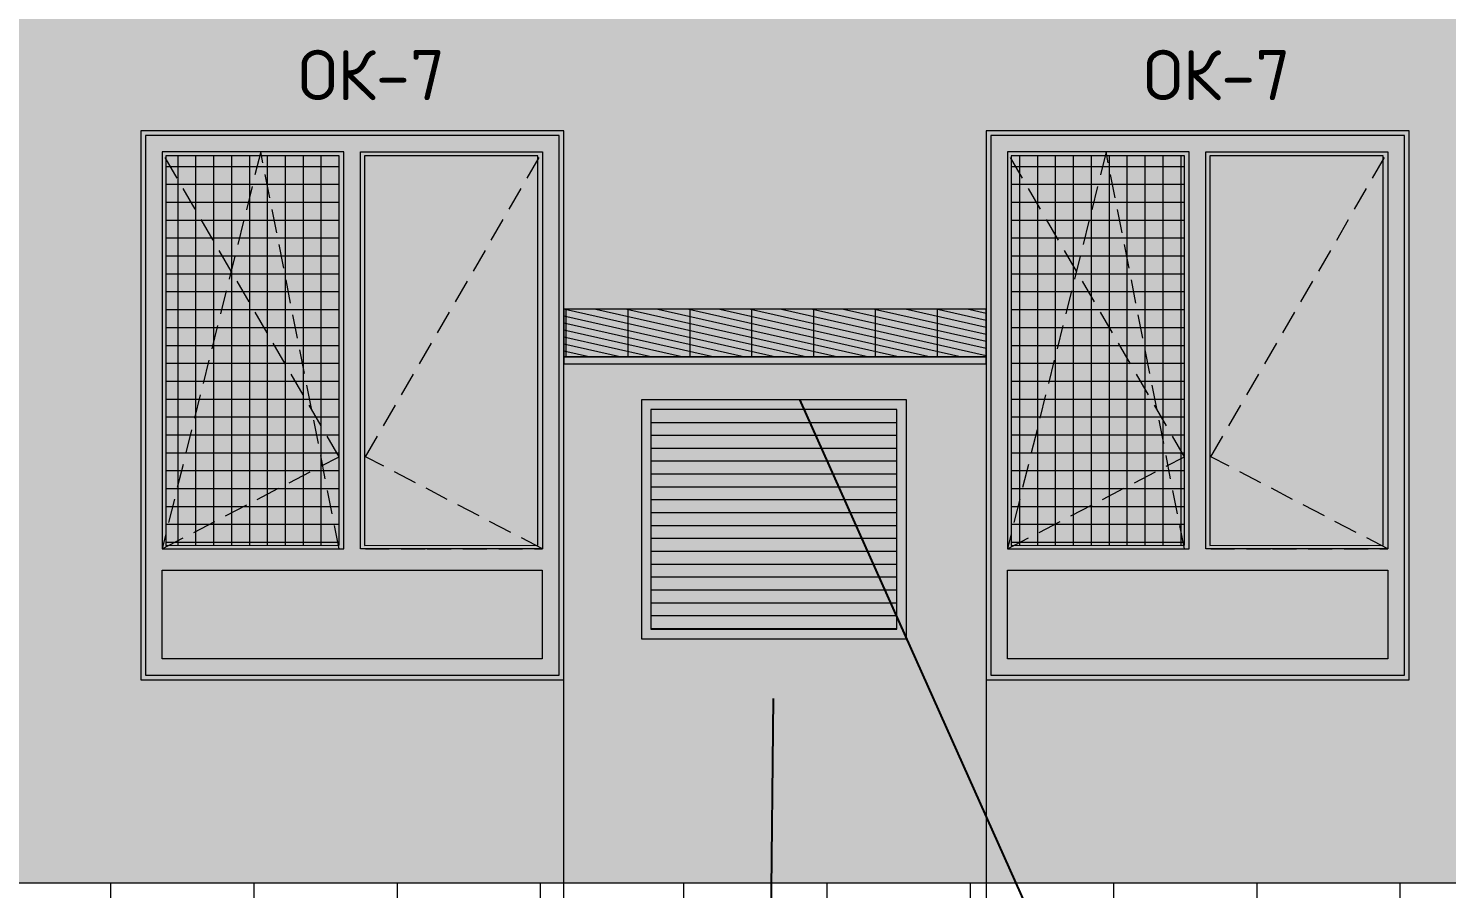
# Model space of a CAD drawing. Header units: millimetres. Extents: x -136099598 to 9192475, y 0 to 779331.
# Drawn here: x 280502 to 286441, y 288529 to 292134 of the extents above; entities that cross this region are included whole.
import ezdxf
from ezdxf import colors
from ezdxf.entities.mleader import LeaderData, LeaderLine
from ezdxf.math import Vec2, Vec3

# ---------------------------------------------------------------- set-up
doc = ezdxf.new("R2010")
doc.units = ezdxf.units.MM
doc.header["$MEASUREMENT"] = 0
doc.linetypes.add('01_base$0$DASHED2', pattern=[0.375, 0.25, -0.125])
doc.linetypes.add('ADSK_Штриховая_ш2 п1', pattern=[3, 2, -1])
doc.layers.get('0').update_dxf_attribs({"color": 250, "lineweight": 9})
for name, color, linetype, lineweight, true_color in [('!_Окно_00_Штрих_Стекло', 7, 'Continuous', 0, 0x737373), ('RAL 7016', 7, 'Continuous', 0, 0x383e42), ('RAL 90 10', 7, 'Continuous', 0, 0xf1ece1)]:
    doc.layers.add(name, color=color, linetype=linetype, lineweight=lineweight, true_color=true_color)
for name, color, linetype, lineweight in [('!_Цоколь', 7, 'Continuous', 0), ('АР-Выноски', 5, 'Continuous', 5), ('пунктир', 251, 'Continuous', 13), ('фасады', 7, 'Continuous', 9)]:
    doc.layers.add(name, color=color, linetype=linetype, lineweight=lineweight)
for name, color, linetype in [('PDF _0', 7, 'Continuous'), ('PDF _PDF _0', 7, 'Continuous'), ('PDF _Текст', 7, 'Continuous')]:
    doc.layers.add(name, color=color, linetype=linetype)
doc.styles.add('ICOCPEUR', font='isocpeur.ttf')
doc.styles.add('ISOCPEUR', font='isocpeur.ttf', dxfattribs={"width": 0.7})
doc.styles.add('PDF ISOCPEUR', font='isocpeur.ttf')

# ---------------------------------------------------------------- blocks, each defined once
blk = doc.blocks.new('A$C66574624')
at = {"layer": '!_Окно_00_Штрих_Стекло'}
h = blk.add_hatch(color=256, dxfattribs=at)
h.dxf.hatch_style = 1
h.set_gradient(color1=(70, 92, 124), color2=(219, 225, 235), name='CURVED')
h.paths.add_polyline_path([(423.9991061277688, 1625.850890190282), (1149.785007728264, 1626.104241352121), (1149.785007728264, -5.333858820900787), (423.9994598777557, -6.347262974188197)])
h.paths.add_polyline_path([(1981.595427727327, 1626.104241352121), (1255.80900091186, 1626.104240618763), (1255.809526126832, -6.347263468138408), (1981.595427727327, -5.333858820900787)])
h.paths.add_polyline_path([(408.9991061277688, -110.2530258478946), (2000.723193118378, -110.2530258478946), (2000.294365051319, -481.7115469543496), (408.9999766440596, -481.7120631146245)])
at = {"layer": 'PDF _PDF _0', "lineweight": 0, "true_color": 0x636466}
h = blk.add_hatch(dxfattribs=at)
h.set_pattern_fill('ANSI37', color=251, scale=600, angle=135)
h.set_pattern_definition([(180, (403.9991061277688, -569.7013618479832), (-7.105427357601002e-15, -75), []), (270, (403.9991061277688, -569.7013618479832), (75, -1.4210854715202e-14), [])])
h.paths.add_polyline_path([(1149.785007728264, -5.333858820900787), (1149.785007728264, 1627.117645999359), (423.9991061277688, 1626.104241352121), (423.9991061277688, -6.347263468138408)])
at = {"layer": 'RAL 7016'}
h = blk.add_hatch(color=256, dxfattribs=at)
h.dxf.hatch_style = 1
h.paths.add_polyline_path([(2090.509613327682, 1731.104241352121), (318.9991061277688, 1731.104241352121), (318.9991061277688, -569.7013618479832), (2090.509613327682, -569.7013618479832)])
h.paths.add_polyline_path([(1255.809526126832, 1626.104241352121), (1981.595427727327, 1626.104241352121), (1981.595427727327, -5.333858820900787), (1255.809526126832, -6.347263468138408)], flags=16)
h.paths.add_polyline_path([(1149.785007728264, 1626.104241352121), (1149.785007728264, -5.333858820900787), (423.9991061277688, -6.347263468138408), (423.9830332174315, 1626.177014336572)], flags=16)
h.paths.add_polyline_path([(2000.511354360293, -110.2530258478946), (2000.528065234452, -481.7121374722337), (408.9999766440596, -481.7120631146245), (408.9774475246668, -110.2530258478946)], flags=16)
at = {"layer": 'PDF _0', "linetype": 'ADSK_Штриховая_ш2 п1', "lineweight": 0, "ltscale": 50}
for points in [[(1149.785007728264, -21.27754697360797), (821.3491497281939, 1643.061334152066), (407.9132953924127, -21.27754697360797), (1149.785007728264, 365.2986381520168), (407.913291728124, 1643.061334152066)], [(1259.723711727187, -21.27754697360797), (1518.159569727257, -21.27754697360797), (2001.595424063038, -21.27754697360797), (1259.723711727187, 365.2986381520168), (2001.595427727327, 1643.061334152066)]]:
    blk.add_lwpolyline(points, dxfattribs=at)
at = {"layer": 'PDF _PDF _0', "lineweight": 0}
for points in [[(318.9991061277688, -569.7013618479832), (2090.509613327682, -569.7013618479832), (2090.509613327682, 1731.104241352121), (318.9991061277688, 1731.104241352121)], [(338.9991061277688, -549.7013618479832), (2070.509613327682, -549.7013618479832), (2070.509613327682, 1711.104241352121), (338.9991061277688, 1711.104241352121)], [(407.913291728124, -21.27754697360797), (1169.785007728264, -21.27754697360797), (1169.785007728264, 1643.061334152066), (407.913291728124, 1643.061334152066)], [(423.9991061277688, -6.347263468138408), (1149.785007728264, -5.333858820900787), (1149.785007728264, 1626.104241352121), (423.9991061277688, 1626.104241352121)], [(2001.595427727327, -21.27754697360797), (1239.723711727187, -21.27754697360797), (1239.723711727187, 1643.061334152066), (2001.595427727327, 1643.061334152066)], [(1255.809526126832, -6.347263468138408), (1981.595427727327, -5.333858820900787), (1981.595427727327, 1626.104241352121), (1255.809526126832, 1626.104241352121)], [(2000.508742811391, -481.712088647997), (408.9999766440596, -481.7120631146245), (408.9991061277688, -110.2530258478946), (2000.511354360293, -110.2530258478946)]]:
    blk.add_lwpolyline(points, close=True, dxfattribs=at)
at = {"layer": 'PDF _Текст', "lineweight": 0, "insert": (977.9991061277688, 1859.298638152017), "char_height": 209.9930287715913, "attachment_point": 7, "style": 'PDF ISOCPEUR'}
blk.add_mtext('ОК-7', dxfattribs=at)

msp = doc.modelspace()

# ---------------------------------------------------------------- hatches: boundary and pattern name
at = {"layer": '!_Цоколь', "lineweight": 0, "ltscale": 5, "true_color": 0x636466}
h = msp.add_hatch(dxfattribs=at)
h.set_pattern_fill('ANSI37', color=251, scale=4800, angle=44.99999999999999)
h.set_pattern_definition([(90, (541247.052279662, -119.9999999999943), (-600, 1.13686837721616e-13), []), (180, (541247.052279662, -119.9999999999943), (-1.70530256582424e-13, -600), [])])
h.paths.add_polyline_path([(304725.6187012043, 288553.5518880134), (284512.6873978795, 288553.2776091713), (284512.9977465268, 288553.5792614858), (274562.9993533907, 288553.5678245124), (274563.6637683309, 287272.1535281669), (289528.0804042031, 287237.3031456251), (304728.8656217781, 287359.2725712794)])
at = {"ltscale": 100}
h = msp.add_hatch(dxfattribs=at)
h.set_pattern_fill('ANSI31', color=256, scale=17, angle=135)
h.set_pattern_definition([(180, (-2472361.06319731, 5669523.162089229), (-3.552713678800501e-15, -53.97499999999999), [])])
h.paths.add_polyline_path([(284138.939180352, 290536.5805472127), (283109.1802385503, 290536.43236471), (283109.1802385503, 289614.3172082287), (284138.9391803521, 289616.2393273874)])
at = {"layer": 'RAL 7016', "ltscale": 100, "true_color": 0x000000, "transparency": 33554687}
h = msp.add_hatch(dxfattribs=at)
h.set_pattern_fill('ANSI32', color=18, scale=400, angle=45)
h.set_pattern_definition([(90, (8364257786.443039, 936337970.6674627), (-150, 0), []), (90, (8364257836.443039, 936338020.6674626), (-150, 0), [])])
h.paths.add_polyline_path([(284513.0004337084, 290957.8796676475), (282744.5100734908, 290956.6831756901), (282744.5105071996, 290757.1894756979), (284513.0008674172, 290757.1894756979)])
at = {"layer": 'RAL 90 10', "ltscale": 100, "transparency": 33554687}
h = msp.add_hatch(color=256, dxfattribs=at)
h.dxf.hatch_style = 1
h.paths.add_polyline_path([(309798.0111172738, 308453.5735429992), (274563.0000008238, 308453.5735429992), (274563.0000008238, 288553.5735429992), (284512.997747926, 288553.5735429992), (284555.819754045, 288553.5735429992), (308948.2350264658, 288553.5518880134), (308948.5453235114, 293010.0110808131), (309798.1819707839, 293011.8767920709)])
h = msp.add_hatch(color=256, dxfattribs=at)
h.dxf.hatch_style = 1
h.paths.add_polyline_path([(283069.1802385503, 290576.5064559614), (284179.0626618209, 290576.5064559614), (284178.8156988832, 289575.278267808), (283068.6821453279, 289575.2782678081)])
h.paths.add_polyline_path([(283109.1576199522, 290536.5064559613), (283109.187778083, 289615.278267808), (284138.9316408193, 289615.2782678081), (284138.9617989501, 290536.5064559614)], flags=16)
h = msp.add_hatch(color=256, dxfattribs=at)
h.dxf.hatch_style = 1
h.paths.add_polyline_path([(283109.4049077534, 289615.6898041688), (284138.7145111489, 289614.8667314473), (284138.9214026259, 290536.5064559614), (283109.1980162765, 290536.5064559613)])

# ---------------------------------------------------------------- linework, layer by layer
at = {"ltscale": 150}
msp.add_line((274316.5209806614, 288553.5735429992, 0.0382768866374541), (306072.793963271, 288553.5735429992), dxfattribs=at)
at = {"layer": 'пунктир', "linetype": '01_base$0$DASHED2', "ltscale": 500}
msp.add_line((258072.9999999999, 288553.5518880134), (308948.2350264658, 288553.5518880134, 0.2528312728831253), dxfattribs=at)
at = {"layer": 'фасады', "ltscale": 150}
for points in [[(282744.5105072041, 290727.8481544463), (284513.0000000042, 290727.8481544463), (284512.9999999997, 290957.2814216688), (282744.5105071996, 290957.2814216688)], [(283069.1802385503, 289575.2782678081), (284178.939180352, 289575.2782678081), (284178.939180352, 290576.5064559614), (283069.1802385503, 290576.5064559614)], [(283109.1802385503, 289615.2782678081), (284138.939180352, 289615.2782678081), (284138.939180352, 290536.5064559614), (283109.1802385503, 290536.5064559614)]]:
    msp.add_lwpolyline(points, close=True, dxfattribs=at)
at = {"layer": 'фасады', "ltscale": 150, "elevation": 0.06038508264010303}
for points in [[(284512.9977474498, 287807.4383382105), (282744.5082546497, 287807.4383382105), (282744.5105071997, 290727.8481544463), (284512.9999999998, 290727.8481544463)], [(282744.5105071996, 290727.8481544463), (284513.0000000088, 290727.8481544463), (284513.0000000088, 290757.1894756979), (282744.5105071996, 290757.1894756979)], [(282744.5105071997, 290757.1770515994), (284512.9999999997, 290757.1770515994), (284512.9999999997, 290757.1770515994), (282744.5105071997, 290757.1770515994)]]:
    msp.add_lwpolyline(points, close=True, dxfattribs=at)

# ---------------------------------------------------------------- block references
at = {"color": 18, "ltscale": 150, "true_color": 0x000000}
for p in [(280654.0008938719, 289973.2532498613), (284194.0008938719, 289973.2532498613)]:
    msp.add_blockref('A$C66574624', p, dxfattribs=at)

# ---------------------------------------------------------------- leaders
at = {"layer": 'АР-Выноски'}
ml = msp.add_multileader_mtext('Standard', dxfattribs=at)
ml.set_content('Устройство покрытия из профнастила окрашенного в цвет цоколя асфальт матовый), на металлическом каркасе. Примыкание к фасаду предусмотреть через отлив из оцинкованной стали с окраской по RAL 7016.', color=256, style='ICOCPEUR')
ml.set_leader_properties()
ml.build(insert=Vec2(0, 0))
ml.multileader.update_dxf_attribs({"text_left_attachment_type": 6, "text_right_attachment_type": 6, "dogleg_length": 100, "arrow_head_size": 250})
ctx = ml.context
ctx.base_point, ctx.char_height, ctx.arrow_head_size, ctx.landing_gap_size, ctx.plane_origin = Vec3(287350.6317911595, 282711.3947767615), 250, 250, 25, Vec3(287885.2145431504, 290608.3290798909)
ctx.left_attachment, ctx.right_attachment = 6, 6
notes = []
notes.append((ctx, [(1, (1, 1, 0), (287250.6317911595, 282711.3947767615), (1, 0), 100, [(0, [(283628.7552535997, 290806.3942760474)], 0, [])])]))
ctx.mtext.insert, ctx.mtext.width, ctx.mtext.defined_height, ctx.mtext.flow_direction = Vec3(287375.6317911595, 283011.3947767615), 8625.304839560296, 229.9999999999868, 5
ml = msp.add_multileader_mtext('Standard', dxfattribs=at)
ml.set_content('{\\W1;Вентиляционная решетка цвет RAL9010}', color=256, style='ISOCPEUR')
ml.set_leader_properties()
ml.build(insert=Vec2(0, 0))
ml.multileader.update_dxf_attribs({"text_left_attachment_type": 6, "text_right_attachment_type": 6, "dogleg_length": 100, "arrow_head_size": 250})
ctx = ml.context
ctx.base_point, ctx.char_height, ctx.arrow_head_size, ctx.landing_gap_size, ctx.plane_origin = Vec3(279398.8829369992, 284673.5228889212), 250, 250, 25, Vec3(285645.4590908224, 282949.2000509792)
ctx.left_attachment, ctx.right_attachment = 6, 6
notes.append((ctx, [(0, (1, 1, 0), (283573.8829369992, 284673.5228889212), (-1, 0), 100, [(0, [(283624.0597094512, 289575.2782678081)], 0, [])])]))
ctx.mtext.insert, ctx.mtext.width, ctx.mtext.flow_direction = Vec3(279423.8829369992, 284973.5228889212), 4753.672453045845, 5
for ctx, leaders in notes:
    for number, flags, end, landing, length, lines in leaders:
        leader = LeaderData()
        leader.index, (leader.has_last_leader_line, leader.has_dogleg_vector, leader.attachment_direction) = number, flags
        leader.last_leader_point, leader.dogleg_vector, leader.dogleg_length = Vec3(end), Vec3(landing), length
        for number, points, colour, breaks in lines:
            line = LeaderLine()
            line.index, line.vertices, line.color, line.breaks = number, Vec3.list(points), colors.encode_raw_color(colour), breaks
            leader.lines.append(line)
        ctx.leaders.append(leader)

doc.saveas('drawing.dxf')
